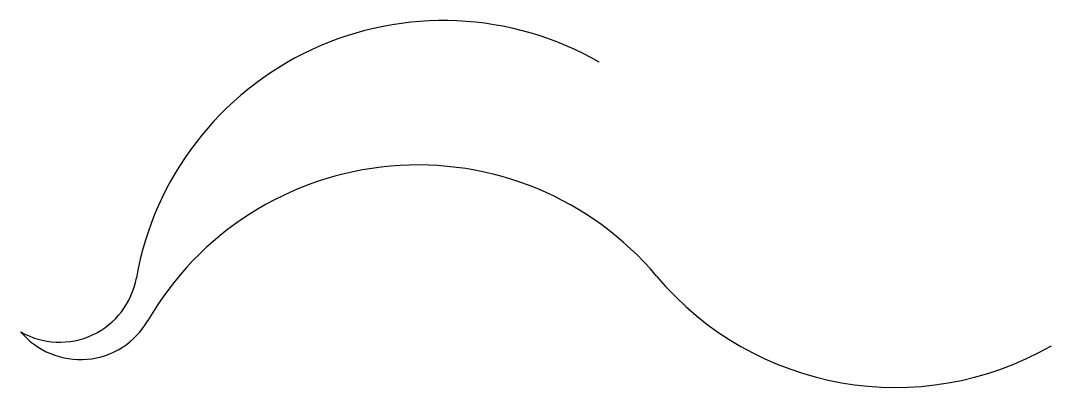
# Model space of a CAD drawing. Extents: x -28.4 to -2, y -2.1 to 7.4.
import ezdxf

# ---------------------------------------------------------------- set-up
doc = ezdxf.new("R2010")
doc.units = 0

msp = doc.modelspace()

# ---------------------------------------------------------------- linework, layer by layer
for centre, radius, start, end in [((-17.601, -0.646), 8, 60, 530), ((-18.257, -4.356), 8, 40, 510), ((-27.449, 1.09), 2, 240, 350), ((-6, 5.928), 8, 220, 300), ((-26.917, 0.644), 2, 220, 330)]:
    msp.add_arc(centre, radius, start, end)

doc.saveas('drawing.dxf')
